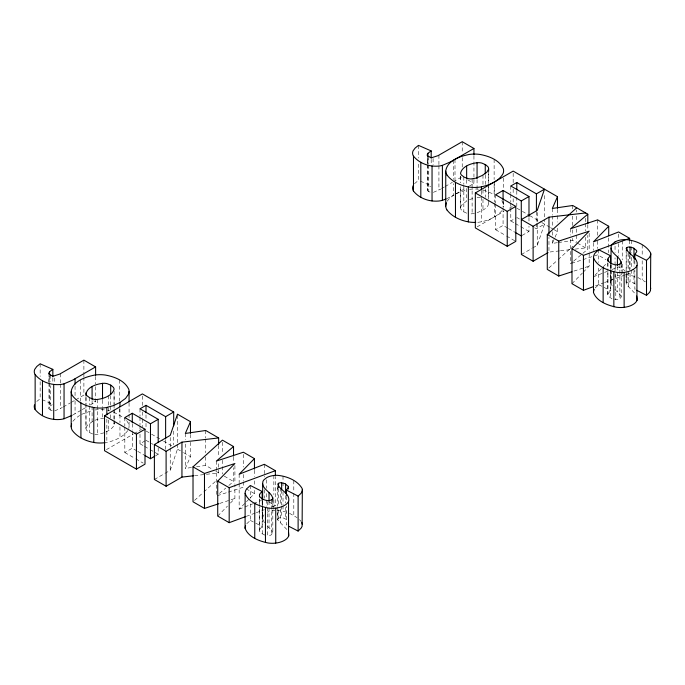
<?xml version="1.0" encoding="UTF-8"?>
<svg xmlns="http://www.w3.org/2000/svg" width="685" height="685" viewBox="0 0 685 685"><rect width="100%" height="100%" fill="white"/><g stroke="black" fill="none" stroke-linecap="round" stroke-linejoin="round"><path stroke-width="0.51" stroke-dasharray="3.42 2.57" d="M48.952 381.939L48.952 376.116M114.078 405.229L114.087 393.498M272.818 503.364L272.818 500.452M286.835 529.454L277.862 520.103L277.75 510.548M277.75 490.597L277.75 487.677M427.286 163.51L427.286 158.655M488.636 183.554L488.645 172.885M612.133 285.953L611.046 283.025L611.011 264.675M621.209 267.612L621.209 265.669M626.141 274.796L626.253 284.352L635.218 293.702M92.715 433.973L88.836 432.261L86.618 430.274A9.47 5.463 0 0 1 85.985 428.724L85.976 405.006M264.453 522.801L262.655 518.776L262.646 506.489M262.646 505.453L262.655 501.3M466.759 213.206L463.385 211.648L461.176 209.661A9.47 5.463 0 0 1 460.543 208.103L460.534 186.5M264.881 535.105L261.593 533.504L259.975 531.945A7.98 4.607 0 0 1 259.444 530.267L259.478 507.003M612.013 298.883L608.366 296.194A7.98 4.607 0 0 1 607.835 294.524L607.895 276.457M106.106 431.85C110.268 429.846 115.756 426.618 114.087 421.027M477.085 212.778C481.281 210.706 487.823 208.882 488.645 203.565A9.667 5.583 0 0 0 488.14 201.998M85.985 397.026L85.959 428.399M460.543 187.005L460.508 207.786M259.444 530.267L259.504 498.971M607.835 294.524L607.895 269.573M262.62 517.903L263.434 515.471L264.744 513.998M611.011 282.151L612.399 278.966M85.985 427.74L87.697 424.905L92.809 421.352M277.75 519.29L277.767 519.187A2.723 1.575 0 0 1 278.512 518.28A3.682 2.123 0 0 1 280.756 517.663L283.838 518.117L286.929 519.838M460.543 207.127L462.255 204.293L466.648 201.142L466.648 186.311M259.504 529.685L262.167 526.448L262.167 506.326M607.895 293.933L610.549 290.705L610.549 270.584M164.948 473.386L170.231 470.338L177.483 449.137L177.483 443.837M532.844 247.876L537.245 245.341L544.498 224.132L544.498 219.902M191.449 467.512L185.327 468.403L190.473 456.63L190.473 440.746M557.444 242.661L552.341 243.406L557.479 231.633L557.479 227.394M447.091 201.236L450.122 197.76L454.198 194.84M127.795 430.6C122.726 437.432 114.19 440.977 106.038 442.561M72.858 421.343L75.573 418.372L79.64 415.452M501.891 210.689C496.616 216.974 488.533 220.459 480.596 221.94A22.571 13.032 0 0 1 476.537 222.368M246.763 523.708L250.342 520.429L250.342 502.43M595.154 287.957L598.733 284.686L598.733 266.679M414.485 183.7L418.484 180.309L418.484 162.311M48.952 382.915L49.003 408.654A5.822 3.365 0 0 1 49.568 406.71L51.974 404.844A38.214 22.066 0 0 1 52.257 404.672M427.337 164.802L427.337 190.216A5.822 3.365 0 0 1 427.911 188.281L430.317 186.414A38.214 22.066 0 0 1 430.591 186.243M217.727 516.053L227.437 506.112M230.425 503.055L234.904 498.466L234.904 484.697M571.992 283.693L582.456 272.99M583.2 272.228L589.177 266.114L589.177 252.345M239.159 483.747L239.159 509.169L245.709 502.482M246.437 501.737L249.349 498.766M250.076 498.021L254.443 493.568L254.443 489.33M594.888 275.327L607.261 262.697M36.776 401.453L40.15 398.738L40.15 380.74M194.566 500.384L203.077 492.652M203.847 491.95L217.008 480.005M548.831 268.023L557.35 260.291M558.121 259.589L572.831 246.24M286.938 524.641L286.45 525.07L286.45 506.001M635.329 288.89L634.841 289.318L634.841 270.25M219.474 493.388L225.725 488.105M228.85 485.459L233.534 481.495L233.534 467.727M572.968 261.696L570.622 263.674L570.622 239.313M573.747 261.036L587.807 249.143L587.807 235.375M614.531 299.653L618.076 299.645A4.521 2.612 0 0 0 619.471 299.208L621.218 297.084L621.209 272.382M267.407 501.651L267.407 535.542L269.684 535.396A4.521 2.612 0 0 0 271.08 534.959L272.827 532.836L272.818 499.656M54.757 410.854L62.378 407.515M63.277 406.993L70.444 402.857M71.343 402.335L74.93 400.271M75.821 399.749L83.895 395.091L83.895 378.146M433.391 192.382L440.712 189.086M441.611 188.563L444.3 187.014M445.199 186.491L452.365 182.356M453.264 181.833L461.33 177.175M72.696 415.041L81.309 410.109M82.209 409.596L86.67 407.018M90.249 404.955L95.609 401.855L95.609 384.91M456.073 193.744L465.903 188.067M469.482 186.003L473.943 183.426L473.943 178.134M477.18 226.821L503.937 211.374M509.477 208.18L512.243 206.579M106.38 449.643L133.138 434.187M134.063 433.656L141.444 429.392M495.615 204.293L495.615 229.706L503.073 225.399L507.628 228.028M510.796 208.24L510.796 220.947L515.942 217.967M124.824 427.106L124.824 452.52L132.282 448.213L136.829 450.841M139.997 434.23L139.997 443.76L145.151 440.789M522.124 235.409L528.983 231.453L528.983 226.153M534.634 227.771L536.415 228.799L544.498 224.132M155.615 455.748L158.192 454.266L158.192 447.913M521.396 254.486L531.962 248.39M154.382 479.483L164.066 473.892M456.167 193.718L465.766 190.036M81.609 414.331L92.449 410.383M469.465 199.669L474.054 198.034M94.907 420.282L99.505 418.646L103.658 418.192M446.723 198.719L453.419 195.319L453.393 183.64M103.923 432.86L96.448 434.495A9.145 5.274 0 0 1 94.813 434.384M593.433 276.808L606.978 271.483M611.816 269.573L618.581 266.91L625.028 270.626M239.159 509.169L243.997 507.26M244.965 506.883L252.705 503.835M253.673 503.458L261.413 500.41M595.505 285.876L603.536 282.914M604.538 282.545L629.635 273.289M246.249 516.379L255.282 513.048M256.293 512.68L264.316 509.717M272.347 506.754L275.361 505.641L275.361 477.051M571.624 263.348L597.654 254.829L605.951 259.615M217.35 495.7L227.36 492.421M228.362 492.095L243.38 487.181L245.23 488.242M573.962 271.08L584.108 267.767M585.118 267.441L589.177 266.114M219.697 503.441L234.904 498.466M474.491 213.54L470.997 213.883A9.145 5.274 0 0 1 469.362 213.771M558.463 242.516L572.746 240.444L576.436 242.576M196.552 466.776L205.731 465.44L212.187 469.174M274.933 510.342L269.916 511.258A13.537 7.818 0 0 0 267.407 512.252M559.448 250.898L548.959 252.106L548.959 237.275M560.493 250.778L570.982 249.58M575.177 249.1L585.658 247.901L585.658 237.31M194.531 475.664L218.643 472.898L218.643 461.253M477.068 197.597L478.772 197.597A9.53 5.506 0 0 1 481.949 198.068M635.32 284.095L632.229 282.366L629.147 281.92A3.682 2.123 0 0 0 626.912 282.537A2.723 1.575 0 0 0 626.167 283.436L626.141 283.967L626.141 250.076M625.542 274.539L635.209 276.432M277.151 510.291L286.818 512.183M107.622 410.375L110.088 410.957M483.413 190.028L494.125 194.334L494.125 183.743M52.214 410.752L50.425 410.032L50.425 385.681M113.71 412.139L123.711 417.704M420.444 181.165L430.206 185.455M42.102 399.603L51.872 403.885M637.906 277.562L645.433 281.86M289.515 513.313L297.042 517.612M598.733 284.686L610.549 290.705M250.342 520.429L254.888 522.749M255.796 523.212L262.167 526.448M427.252 190.233A4.838 2.791 0 0 0 428.801 191.569L430.557 192.322A4.076 2.355 0 0 0 430.822 192.374M467.641 179.787L473.943 183.426M516.85 208.171L521.456 210.834M522.381 211.365L528.829 215.09M529.753 215.621L540.808 222.008M541.732 222.539L549.687 227.137M550.56 227.634L553.155 229.133M554.019 229.638L557.479 231.633M577.352 243.107L587.807 249.143M516.807 217.479L519.478 219.02M510.796 220.947L514.426 223.045M515.343 223.575L519.889 226.196M520.797 226.726L528.983 231.453M508.535 228.55L514.897 232.232M495.615 229.706L505.71 235.537M506.626 236.06L514.88 240.829M93.811 400.819L95.609 401.855M146.059 430.993L150.666 433.648M151.582 434.179L162.645 440.566M163.561 441.097L171.858 445.884M177.483 449.137L182.681 452.134M183.546 452.631L190.473 456.63M215.878 471.297L218.643 472.898M224.278 476.152L233.534 481.495M246.146 488.773L254.443 493.568M268.914 501.925L275.361 505.641M146.008 440.292L150.469 442.861M151.359 443.375L153.14 444.411M139.997 443.76L143.636 445.858M144.544 446.389L149.09 449.009M150.006 449.54L158.192 454.266M137.736 451.364L144.107 455.046M124.824 452.52L134.911 458.351M135.827 458.881L143.165 463.111M124.559 418.398L125.338 419.1M614.788 289.412L619.668 294.225L621.209 296.733M267.621 526.431L271.277 529.976L272.818 532.485M299.516 519.624L301.229 521.585M126.665 420.504L128.712 424.092A21.903 12.647 0 0 1 129.02 425.548A22.228 12.835 0 0 1 128.754 428.459M501.78 200.602L503.269 203.471A21.903 12.647 0 0 1 503.569 204.926A22.228 12.835 0 0 1 503.475 207.127M607.843 262.757L607.869 270.19M607.869 271.251L607.886 277.622M259.461 499.571L259.478 505.941M488.628 186.748L488.645 198.316M460.517 175.985L460.526 182.296M114.078 409.467L114.087 419.982M85.968 397.651L85.976 403.962M642.196 244.845L642.196 256.498M642.196 260.728L642.196 279.797M634.841 260.72L634.841 264.958M633.985 259.889L633.985 266.251M633.985 270.481L633.985 283.196M631.407 240.332L631.407 245.624M631.407 246.686L631.407 253.039M631.407 257.277L631.407 268.922M631.407 269.984L631.407 275.284M630.054 255.445L630.054 269.214M630.054 273.443L630.054 281.92M629.635 240.452L629.635 245.752M629.635 255.282L629.635 270.113M628.667 253.142L628.667 270.087M628.667 271.149L628.667 287.032M626.912 252.885L626.912 282.537M622.245 240.812L622.245 259.872M622.245 264.11L622.245 274.702L618.298 275.516A13.537 7.818 0 0 0 615.798 276.5L615.044 276.903L615.044 257.843M621.209 263.905L621.209 271.491M619.865 264.05L619.865 299.002M618.581 234.082L618.581 239.373M618.581 243.612L618.581 256.318M617.416 266.593L617.416 292.015M615.789 264.838L615.789 270.138M615.789 274.377L615.789 299.79M615.044 246.189L615.044 252.542M611.046 265.026L611.046 269.256M611.046 270.318L611.046 283.025M610.763 263.288L610.763 298.24M610.549 265.283L610.549 269.522M608.717 237.909L608.717 252.739M607.895 263.22L607.895 268.52M598.733 249.734L598.733 262.441M597.654 219.876L597.654 235.76M597.654 241.06L597.654 248.467M593.433 242.918L593.433 250.333M589.177 233.285L589.177 251.284M587.807 224.783L587.807 230.074M585.658 218.25L585.658 222.479M585.658 223.541L585.658 230.956M576.702 209.893L576.702 212.016M576.702 216.254L576.702 221.546M576.702 228.961L576.702 234.253M576.702 235.315L576.702 241.668M572.746 205.491L572.746 209.73M572.746 216.083L572.746 225.613M572.746 229.852L572.746 234.09M572.746 238.329L572.746 240.444M570.622 228.73L570.622 235.083M557.479 209.396L557.479 214.688M557.479 215.749L557.479 222.103M552.341 208.454L552.341 214.807M552.341 215.869L552.341 226.461M552.341 231.753L552.341 235.991M552.341 240.23L552.341 243.406M544.498 195.542L544.498 218.84M537.245 212.504L537.245 223.096M537.245 224.158L537.245 245.341M536.415 211.853L536.415 222.445M536.415 223.507L536.415 228.799M528.983 217.684L528.983 221.923M516.807 190.995L516.807 205.825M513.168 173.219L513.168 182.749M513.168 189.103L513.168 194.394M513.168 198.633L513.168 202.871M510.796 185.995L510.796 193.41M510.796 194.471L510.796 201.887M510.796 202.94L510.796 207.178M503.612 178.126L503.612 188.718M503.612 201.424L503.612 205.663M503.073 199.986L503.073 207.401M503.073 208.454L503.073 225.399M495.615 194.763L495.615 203.231M494.519 181.868L494.519 201.989M494.519 203.051L494.519 216.82M494.125 159.382L494.125 179.504M488.628 171.396L488.628 183.041M488.628 184.102L488.628 198.933M488.628 199.986L488.628 204.224M485.254 175.069L485.254 184.599M485.254 188.837L485.254 197.306M482.976 175.026L482.976 184.556M482.976 189.856L482.976 195.148M482.976 199.386L482.976 209.978M481.409 191.098L481.409 221.812M477.068 179.59L477.068 190.182M473.943 155.889L473.943 177.072M472.119 178.913L472.119 213.866M466.648 179.958L466.648 185.258M463.831 176.961L463.831 184.376M463.831 185.438L463.831 211.913M462.229 141.709L462.229 153.363M462.229 157.601L462.229 168.185M460.543 176.413L460.543 182.767M455.003 159.417L455.003 180.592M453.393 160.341L453.393 179.41M438.922 155.17L438.922 164.7M438.922 165.761L438.922 190.122M433.091 158.535L433.091 164.888M431.182 159.408L431.182 164.7M428.759 156.66L428.759 164.066M428.759 165.128L428.759 191.603M427.911 158.629L427.911 163.92M427.911 164.982L427.911 188.281M427.337 156.326L427.337 163.741M418.484 145.366L418.484 158.072M293.805 480.596L293.805 492.25M293.805 493.303L293.805 515.548M286.45 496.471L286.45 501.771M285.594 495.64L285.594 503.055M285.594 507.294L285.594 518.939M283.016 476.084L283.016 481.375M283.016 482.437L283.016 487.729M283.016 491.967L283.016 504.674M283.016 505.735L283.016 511.027M281.663 490.135L281.663 504.956M281.663 506.018L281.663 517.672M280.285 487.84L280.285 504.785M280.285 509.015L280.285 522.783M278.53 488.636L278.53 505.581M278.53 509.811L278.53 518.288M277.75 485.828L277.75 506.129M277.75 507.011L277.75 519.718M273.854 475.501L273.854 494.561M273.854 499.862L273.854 510.453M271.483 499.802L271.483 534.754M269.025 501.283L269.025 506.583M269.025 507.645L269.025 527.767M266.653 479.825L266.653 488.294M266.653 493.594L266.653 498.885M266.653 499.947L266.653 506.301M264.316 464.319L264.316 477.025M264.316 489.732L264.316 498.209M262.655 500.778L262.655 505.008M262.655 506.069L262.655 518.776M262.372 499.04L262.372 505.393M262.372 506.455L262.372 533.992M262.167 501.035L262.167 505.273M254.443 470.27L254.443 476.623M254.443 480.861L254.443 485.091M250.342 485.485L250.342 498.192M243.38 454.352L243.38 467.059M243.38 474.474L243.38 480.827M243.38 481.889L243.38 487.181M239.159 474.217L239.159 482.694M234.904 465.637L234.904 483.644M233.534 457.135L233.534 462.435M222.428 442.253L222.428 453.898M222.428 460.26L222.428 465.552M222.428 466.613L222.428 474.029M218.643 445.361L218.643 457.015M216.349 461.082L216.349 496.034M205.731 430.488L205.731 437.903M205.731 438.965L205.731 452.734M205.731 456.972L205.731 465.44M190.473 434.393L190.473 439.684M185.327 433.451L185.327 439.804M185.327 444.043L185.327 468.403M177.483 415.247L177.483 442.775M173.699 431.062L173.699 444.83M170.231 437.501L170.231 447.04M170.231 448.093L170.231 470.338M165.624 439.967L165.624 449.497M146.008 414.87L146.008 419.109M146.008 423.347L146.008 428.639M142.369 396.033L142.369 405.563M142.369 411.916L142.369 418.27M142.369 419.331L142.369 426.746M139.997 408.808L139.997 416.223M139.997 417.285L139.997 424.7M139.997 425.753L139.997 429.992M132.282 423.861L132.282 430.214M132.282 431.267L132.282 448.213M129.063 402.977L129.063 413.569M129.063 414.63L129.063 417.807M129.063 422.046L129.063 426.275M124.824 417.576L124.824 426.044M119.961 408.834L119.961 422.602M119.961 426.841L119.961 437.432M119.575 379.995L119.575 401.179M119.575 408.594L119.575 414.947M114.078 390.947L114.078 403.662M114.078 404.715L114.078 408.954M114.078 410.015L114.078 419.545M114.078 420.607L114.078 424.837M110.696 395.682L110.696 405.212M110.696 406.274L110.696 410.512M110.696 414.75L110.696 417.927M108.427 395.639L108.427 411.531M108.427 419.999L108.427 430.591M106.851 419.126L106.851 442.424M102.519 400.203L102.519 406.565M102.519 407.618L102.519 418.21M97.561 399.535L97.561 434.478M95.609 376.442L95.609 383.848M92.09 400.571L92.09 421.755M89.281 397.583L89.281 404.989M89.281 406.051L89.281 432.526M83.895 360.139L83.895 372.854M83.895 373.907L83.895 377.084M80.453 380.029L80.453 401.213M75.059 386.186L75.059 396.778M75.059 401.016L75.059 413.723M60.588 373.599L60.588 383.129M60.588 384.191L60.588 408.551M54.757 378.026L54.757 382.264M52.848 377.837L52.848 383.129M50.425 375.089L50.425 381.442M49.568 375.996L49.568 382.358M49.568 383.412L49.568 406.71M49.003 373.702L49.003 382.17M40.15 363.795L40.15 376.502M469.499 189.351A22.725 13.118 0 0 1 478.421 189.197M94.941 409.964A22.725 13.118 0 0 1 105.13 409.964M113.744 422.919A9.667 5.583 0 0 1 114.095 424.186M50.467 410.007A4.838 2.791 0 0 1 48.918 408.662"/><path stroke-width="1.03" d="M71.197 391.846L71.197 426.798M445.747 171.233L445.747 206.185M302.342 489.475L302.119 526.311L301.1 528.203L298.112 531.055L289.138 526.448M650.733 253.724L650.502 290.56L649.491 292.452L646.503 295.303L636.63 290.234M288.565 532.468L288.83 535.379A12.664 7.312 0 0 1 288.556 536.261A15.275 8.819 0 0 1 284.832 540.14A17.305 9.992 0 0 1 275.747 543.094A17.442 10.069 0 0 1 268.049 542.991C259.358 541.133 248.355 537.211 245.102 528.315L245.127 492.832A19.762 11.414 0 0 1 246.763 488.756L250.342 485.485L262.167 491.505L262.167 499.973M245.102 528.315L245.127 527.784A19.762 11.414 0 0 1 245.615 525.703M633.248 269.453A17.305 9.992 0 0 1 624.129 272.39L624.129 307.334A17.442 10.069 0 0 1 616.44 307.24C607.749 305.382 596.746 301.46 593.493 292.563L593.518 257.08A19.762 11.414 0 0 1 595.154 253.005L598.733 249.734L610.549 255.753L610.549 263.168M593.493 292.563L593.518 292.033A19.762 11.414 0 0 1 594.229 289.447M488.628 169.272L488.645 168.621A9.667 5.583 0 0 0 487.943 166.746L485.699 164.751L481.949 163.124A9.53 5.506 0 0 0 478.772 162.645C472.016 162.91 462.306 165.975 460.543 173.159A9.513 5.489 0 0 0 461.399 175.009L464.302 177.227L468.309 178.657A9.145 5.274 0 0 0 470.997 178.939L476.417 178.066L482.197 175.471L486.692 172.406L488.628 169.272L488.628 171.396M85.985 392.788L85.985 393.772A9.513 5.489 0 0 0 86.841 395.622L89.752 397.839L93.751 399.269A9.145 5.274 0 0 0 96.448 399.552C102.964 398.901 112.057 396.076 114.095 389.234A9.667 5.583 0 0 0 113.393 387.359L111.141 385.364L107.391 383.737A9.53 5.506 0 0 0 104.223 383.257C97.082 383.6 85.351 387.153 85.985 395.964M262.167 491.505L260.026 493.594L259.444 495.323A8.006 4.624 0 0 0 259.975 496.993L262.68 499.219L266.456 500.504A5.703 3.297 0 0 0 267.407 500.589L269.428 500.495A4.607 2.663 0 0 0 271.483 499.802M610.549 255.753L608.417 257.843L607.835 259.572A8.006 4.624 0 0 0 608.366 261.25L611.071 263.468L614.847 264.752A5.703 3.297 0 0 0 615.789 264.838L617.819 264.744M71.625 423.861L71.189 426.318A21.432 12.373 0 0 0 72.353 430.514C77.747 437.647 86.764 441.491 95.438 442.741A22.571 13.032 0 0 0 105.233 442.681M446.355 202.751L445.747 205.706A21.432 12.373 0 0 0 446.911 209.893M193.478 475.784L181.945 477.103L166.104 486.247L154.382 479.483L154.382 444.539L170.231 435.386L177.483 414.185L190.473 421.686L185.327 433.451L205.731 430.488L218.643 437.946L218.643 444.308M548.077 252.611L533.118 261.25L521.396 254.486L521.268 200.953L503.073 190.456L495.615 194.763L515.796 206.408L515.796 241.36L507.234 246.309L475.33 227.891L475.33 192.939L513.168 171.096L557.479 196.681L552.341 208.454L572.746 205.491L587.807 214.191L587.807 223.721M48.986 373.702A5.822 3.365 0 0 1 49.568 371.767L51.974 369.891A38.214 22.066 0 0 1 52.848 369.369L52.848 376.776M427.32 155.272A5.822 3.365 0 0 1 427.911 153.337L430.317 151.462A38.214 22.066 0 0 1 431.182 150.931L431.182 158.346M245.247 516.747L229.184 522.672L217.727 516.053L217.727 481.101L234.904 463.522L204.481 473.455L193.016 466.836L222.428 440.138L233.534 446.543L233.534 456.073M593.493 286.613L583.457 290.312L571.992 283.693L571.992 248.749L589.177 231.162L558.746 241.103L547.281 234.484L576.702 207.778M233.534 446.543L216.349 461.082L243.38 452.228L254.443 458.616L239.159 474.217L264.316 464.319L275.361 470.689L275.361 475.989M587.807 214.191L570.622 228.73L597.654 219.876L608.717 226.264L593.433 241.865L618.581 231.958L629.635 238.337L629.635 240.452M286.45 495.409L286.45 490.117L288.325 487.472A5.763 3.331 0 0 0 288.317 486.907A6.199 3.579 0 0 0 288.06 486.17L284.84 483.593L280.756 482.719A3.682 2.123 0 0 0 278.521 483.336A2.723 1.575 0 0 0 277.776 484.235C279.882 490.229 289.49 492.969 288.83 500.427A12.664 7.312 0 0 1 288.556 501.317L288.548 536.261M634.841 259.658L634.841 254.366L636.716 251.72A5.763 3.331 0 0 0 636.707 251.155A6.199 3.579 0 0 0 636.442 250.419L633.223 247.842L629.147 246.968A3.682 2.123 0 0 0 626.912 247.585A2.723 1.575 0 0 0 626.167 248.484C628.273 254.477 637.881 257.217 637.221 264.675A12.664 7.312 0 0 1 636.939 265.566L636.939 300.509A15.275 8.819 0 0 1 633.223 304.388A17.305 9.992 0 0 1 624.129 307.342M298.112 531.055L298.112 496.103L301.1 493.251L302.248 490.888A13.666 7.886 0 0 0 302.162 488.542C297.35 480.305 286.921 476.238 277.716 475.356A13.854 7.997 0 0 0 273.854 475.501L273.324 475.57A14.128 8.16 0 0 0 266.628 477.693L264.008 479.765A12.501 7.218 0 0 0 262.86 481.701C261.079 489.347 272.056 491.984 272.69 498.517A4.53 2.612 0 0 1 271.483 499.802M646.503 295.303L646.503 260.36L649.491 257.5L650.639 255.137A13.666 7.886 0 0 0 650.553 252.791C645.732 244.554 635.312 240.486 626.107 239.604A13.854 7.997 0 0 0 622.245 239.75L621.715 239.818A14.128 8.16 0 0 0 615.019 241.942M615.044 241.959L612.399 244.014A12.501 7.218 0 0 0 611.243 245.949C609.47 253.596 620.439 256.241 621.081 262.766A4.53 2.612 0 0 1 619.874 264.059M119.961 402.48L125.526 398.439L128.506 394.226A22.228 12.835 0 0 0 129.02 390.596A21.903 12.647 0 0 0 128.712 389.14C124.567 380.406 114.095 376.604 105.13 375.012A22.725 13.118 0 0 0 94.941 375.012C85.839 376.827 72.995 380.817 71.189 391.366A21.432 12.373 0 0 0 72.353 395.562C77.747 402.703 86.764 406.539 95.438 407.798A22.571 13.032 0 0 0 106.047 407.618L113.367 405.64L119.961 402.48L119.961 406.719M52.848 369.369L40.15 363.795L36.776 366.501L34.807 369.215A15.969 9.222 0 0 0 34.944 374.301C40.62 381.716 50.664 385.278 59.843 384.559A14.282 8.246 0 0 0 64.056 383.797L72.696 380.089L95.609 366.903L95.609 375.38M473.943 154.827L473.943 148.474L451.03 161.66L442.39 165.368A14.282 8.246 0 0 1 438.186 166.121C429.007 166.849 418.946 163.287 413.295 155.872A15.969 9.222 0 0 1 413.123 150.786L415.11 148.071L418.484 145.366L431.182 150.931M158.192 442.613L158.192 419.314L150.477 423.775L132.282 413.269L124.824 417.576L145.006 429.221L145.006 464.173L136.435 469.122L104.54 450.704L104.54 415.752L142.369 393.909L173.699 412.002L173.699 425.77M585.658 212.949L548.959 217.154L533.118 226.298L521.396 219.534L537.245 210.389L544.498 189.188L536.415 193.846L516.807 182.527L510.796 185.995L528.983 196.501L528.983 216.623M173.699 412.002L165.624 416.66L146.008 405.34L139.997 408.808L158.192 419.314M521.268 200.953L528.983 196.501M475.33 192.939L507.234 211.357L515.796 206.408M104.54 415.752L136.435 434.17L145.006 429.221M145.014 455.568L150.477 458.719L154.759 456.244M154.382 444.539L166.104 451.304L181.945 442.15L218.643 437.946M71.942 415.435L64.056 418.749A14.282 8.246 0 0 1 59.843 419.503C50.673 420.23 40.612 416.668 34.952 409.253A15.969 9.222 0 0 1 34.524 404.844M446.063 199.01L442.39 200.32A14.282 8.246 0 0 1 438.186 201.073C429.007 201.801 418.946 198.239 413.295 190.815A15.969 9.222 0 0 1 413.123 185.729M571.992 248.749L583.457 255.368L629.635 238.337M217.727 481.101L229.184 487.72L275.361 470.689M547.281 234.484L547.281 269.428L558.746 276.046L571.932 271.748M193.016 466.836L193.016 501.788L204.481 508.407L218.678 503.766M446.911 174.949C452.297 182.09 461.322 185.926 469.987 187.185A22.571 13.032 0 0 0 480.596 186.996C489.099 185.224 498.663 181.585 503.055 173.613A22.228 12.835 0 0 0 503.569 169.983A21.903 12.647 0 0 0 503.269 168.527C499.117 159.785 488.645 155.992 479.688 154.399A22.725 13.118 0 0 0 469.499 154.399C460.388 156.214 447.553 160.196 445.747 170.753A21.432 12.373 0 0 0 446.911 174.949M446.911 209.893C452.297 217.034 461.322 220.878 469.987 222.128A22.571 13.032 0 0 0 475.715 222.402M593.493 257.611C596.746 266.516 607.749 270.429 616.44 272.296A17.442 10.069 0 0 0 624.129 272.39M245.102 493.363C248.355 502.268 259.358 506.181 268.049 508.047A17.442 10.069 0 0 0 275.738 508.142A17.305 9.992 0 0 0 284.857 505.205A15.275 8.819 0 0 0 288.599 501.317M634.841 254.366L646.503 260.36M286.45 490.117L298.112 496.103M428.759 156.66L430.557 157.37A4.076 2.355 0 0 0 432.218 157.541L438.075 155.641L462.229 141.709L473.943 148.474M50.425 375.089L52.214 375.8A4.076 2.355 0 0 0 53.884 375.971L59.741 374.07L83.895 360.139L95.609 366.903M515.814 232.754L521.268 235.905M636.673 296.023L637.221 299.628A12.664 7.312 0 0 1 636.939 300.509M301.794 522.544L302.342 524.427M650.553 287.734L650.733 288.676M633.985 248.244L633.985 258.836M630.054 246.968L630.054 254.383M626.912 247.585L626.912 250.761M621.209 261.79L621.209 263.905M617.416 257.063L617.416 265.54M613.846 271.825L613.846 306.769M611.046 248.081L611.046 263.965M608.717 226.264L608.717 235.794M607.895 258.981L607.895 261.105M603.142 267.475L603.142 302.427M583.457 255.368L583.457 290.312M558.746 241.103L558.746 276.046M557.479 196.681L557.479 208.334M548.959 217.154L548.959 234.099M536.415 193.846L536.415 210.792M533.118 226.298L533.118 261.25M516.807 182.527L516.807 189.942M507.234 211.357L507.234 246.309M503.073 190.456L503.073 199.986M485.254 164.477L485.254 174.007M481.409 186.859L481.409 190.036M477.068 162.645L477.068 178.528M468.343 186.945L468.343 221.897M466.648 166.19L466.648 178.905M455.465 182.236L455.465 217.188M442.39 165.368L442.39 200.32M432.047 166.01L432.047 200.953M427.911 153.337L427.911 156.514M420.813 162.225L420.813 197.177M413.483 156.206L413.483 191.158M288.317 486.907L288.317 489.022M285.594 483.995L285.594 493.525M281.663 482.719L281.663 489.073M278.53 483.336L278.53 487.574M275.738 508.133L275.738 543.077M272.818 497.541L272.818 499.656M269.025 492.815L269.025 501.283M265.455 507.576L265.455 542.52M262.655 483.833L262.655 499.716M259.504 494.733L259.504 496.856M254.76 503.227L254.76 538.179M254.443 458.616L254.443 469.208M229.184 487.72L229.184 522.672M204.481 473.455L204.481 508.407M190.473 421.686L190.473 433.331M181.945 442.15L181.945 477.103M166.104 451.304L166.104 486.247M165.624 416.66L165.624 438.905M150.477 423.775L150.477 458.719M146.008 405.34L146.008 412.755M136.435 434.17L136.435 469.122M132.282 413.269L132.282 422.799M129.063 391.332L129.063 401.924M110.696 385.09L110.696 394.628M106.851 407.472L106.851 414.887M102.519 383.257L102.519 399.149M93.794 407.566L93.794 442.51M92.09 386.811L92.09 399.518M80.916 402.857L80.916 437.801M75.059 378.771L75.059 384.071M64.056 383.797L64.056 418.749M53.713 384.439L53.713 419.383M49.568 371.767L49.568 374.943M42.47 380.663L42.47 415.607M35.14 374.644L35.14 409.587M50.467 375.055A4.838 2.791 0 0 1 48.918 373.719M428.801 156.625A4.838 2.791 0 0 1 427.252 155.29M636.981 265.575A15.275 8.819 0 0 1 633.223 269.436M619.874 264.05A4.607 2.663 0 0 1 617.819 264.744"/></g></svg>
